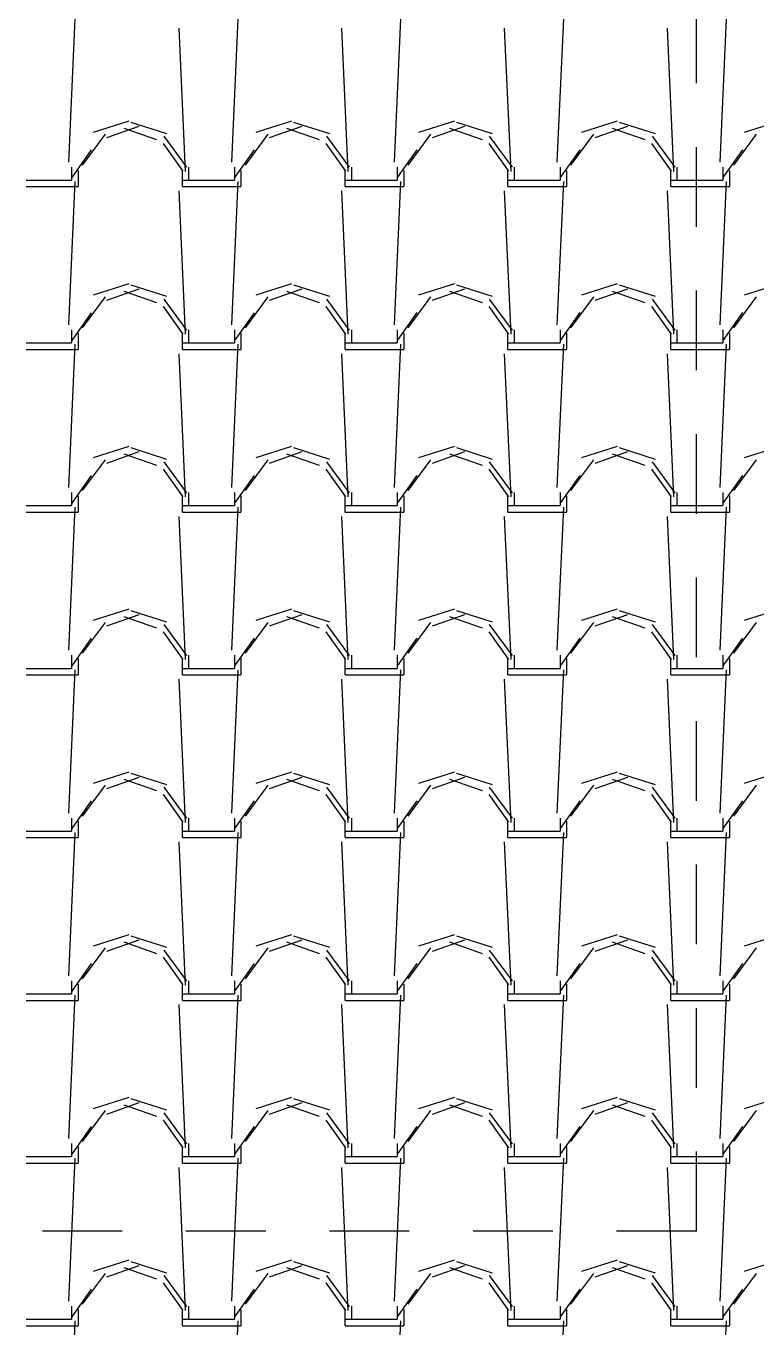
# Model space of a CAD drawing. Header units: millimetres. Extents: x 3923 to 4007, y 744 to 863.
# Drawn here: x 3937.321 to 3938.466, y 836.038 to 838.08 of the extents above; entities that cross this region are included whole.
import ezdxf

# ---------------------------------------------------------------- set-up
doc = ezdxf.new("R2010")
doc.units = ezdxf.units.MM
doc.linetypes.add('HIDDEN2', pattern=[0.1875, 0.125, -0.0625])
doc.layers.add('-HIDRO', color=8, linetype='Continuous')

msp = doc.modelspace()

# ---------------------------------------------------------------- linework, layer by layer
at = {"layer": '-HIDRO', "linetype": 'HIDDEN2'}
for q in [(3938.3715, 840.1023), (3932.2479, 836.19)]:
    msp.add_line((3938.3715, 836.19), q, dxfattribs=at)
at = {"layer": '-HIDRO', "linetype": 'Continuous'}
for p, q in [((3937.388, 837.8664), (3937.3982, 838.091)), ((3937.5709, 837.8518), (3937.5607, 838.0763)), ((3937.6432, 837.8664), (3937.6534, 838.091)), ((3937.826, 837.8518), (3937.8158, 838.0763)), ((3937.8983, 837.8664), (3937.9085, 838.091)), ((3938.0812, 837.8518), (3938.071, 838.0763)), ((3938.1535, 837.8664), (3938.1637, 838.091)), ((3938.3363, 837.8518), (3938.3261, 838.0763)), ((3938.4086, 837.8664), (3938.4188, 838.091)), ((3937.482, 837.9307), (3937.4259, 837.9129)), ((3937.4979, 837.9222), (3937.4469, 837.9043)), ((3937.5258, 837.901), (3937.4747, 837.9188)), ((3937.5418, 837.9106), (3937.4857, 837.9285)), ((3937.7371, 837.9307), (3937.681, 837.9129)), ((3937.753, 837.9222), (3937.702, 837.9043)), ((3937.7809, 837.901), (3937.7299, 837.9188)), ((3937.797, 837.9106), (3937.7408, 837.9285)), ((3937.9923, 837.9307), (3937.9362, 837.9129)), ((3938.0082, 837.9222), (3937.9572, 837.9043)), ((3938.0361, 837.901), (3937.985, 837.9188)), ((3938.0521, 837.9106), (3937.996, 837.9285)), ((3938.2474, 837.9307), (3938.1913, 837.9129)), ((3938.2633, 837.9222), (3938.2123, 837.9043)), ((3938.2912, 837.901), (3938.2402, 837.9188)), ((3938.3073, 837.9106), (3938.2511, 837.9285)), ((3938.5026, 837.9307), (3938.4465, 837.9129)), ((3937.4447, 837.9101), (3937.409, 837.8616)), ((3937.567, 837.852), (3937.5364, 837.8954)), ((3937.5729, 837.8583), (3937.5372, 837.9068)), ((3937.6999, 837.9101), (3937.6641, 837.8616)), ((3937.8221, 837.852), (3937.7915, 837.8954)), ((3937.828, 837.8583), (3937.7923, 837.9068)), ((3937.955, 837.9101), (3937.9193, 837.8616)), ((3938.0773, 837.852), (3938.0467, 837.8954)), ((3938.0832, 837.8583), (3938.0475, 837.9068)), ((3938.2102, 837.9101), (3938.1744, 837.8616)), ((3938.3324, 837.852), (3938.3018, 837.8953)), ((3938.3383, 837.8583), (3938.3026, 837.9068)), ((3938.4653, 837.9101), (3938.4296, 837.8616)), ((3937.4231, 837.8854), (3937.3925, 837.842)), ((3937.6783, 837.8854), (3937.6477, 837.842)), ((3937.9334, 837.8854), (3937.9028, 837.842)), ((3938.1886, 837.8854), (3938.158, 837.842)), ((3938.4437, 837.8854), (3938.4131, 837.842)), ((3937.3924, 837.8585), (3937.3924, 837.8381)), ((3937.4026, 837.8534), (3937.4026, 837.8279)), ((3937.5659, 837.8279), (3937.5659, 837.8534)), ((3937.5761, 837.8381), (3937.5761, 837.8585)), ((3937.6476, 837.8585), (3937.6476, 837.8381)), ((3937.6578, 837.8534), (3937.6578, 837.8279)), ((3937.8211, 837.8279), (3937.8211, 837.8534)), ((3937.8313, 837.8381), (3937.8313, 837.8585)), ((3937.9027, 837.8585), (3937.9027, 837.8381)), ((3937.9129, 837.8534), (3937.9129, 837.8279)), ((3938.0762, 837.8279), (3938.0762, 837.8534)), ((3938.0864, 837.8381), (3938.0864, 837.8585)), ((3938.1579, 837.8585), (3938.1579, 837.8381)), ((3938.1681, 837.8534), (3938.1681, 837.8279)), ((3938.3314, 837.8279), (3938.3314, 837.8534)), ((3938.3416, 837.8381), (3938.3416, 837.8585)), ((3938.413, 837.8585), (3938.413, 837.8381)), ((3938.4232, 837.8534), (3938.4232, 837.8279)), ((3937.321, 837.8381), (3937.3924, 837.8381)), ((3937.388, 837.6113), (3937.3982, 837.8358)), ((3937.5659, 837.8381), (3937.5761, 837.8381)), ((3937.5761, 837.8381), (3937.6476, 837.8381)), ((3937.6432, 837.6113), (3937.6534, 837.8358)), ((3937.8211, 837.8381), (3937.8313, 837.8381)), ((3937.8313, 837.8381), (3937.9027, 837.8381)), ((3937.8983, 837.6113), (3937.9085, 837.8358)), ((3938.0762, 837.8381), (3938.0864, 837.8381)), ((3938.0864, 837.8381), (3938.1579, 837.8381)), ((3938.1535, 837.6113), (3938.1637, 837.8358)), ((3938.3314, 837.8381), (3938.3416, 837.8381)), ((3938.3416, 837.8381), (3938.413, 837.8381)), ((3938.4086, 837.6113), (3938.4188, 837.8358)), ((3937.321, 837.8279), (3937.4026, 837.8279)), ((3937.5709, 837.5966), (3937.5607, 837.8211)), ((3937.5659, 837.8279), (3937.5761, 837.8279)), ((3937.5761, 837.8279), (3937.6578, 837.8279)), ((3937.826, 837.5966), (3937.8158, 837.8211)), ((3937.8211, 837.8279), (3937.8313, 837.8279)), ((3937.8313, 837.8279), (3937.9129, 837.8279)), ((3938.0812, 837.5966), (3938.071, 837.8212)), ((3938.0762, 837.8279), (3938.0864, 837.8279)), ((3938.0864, 837.8279), (3938.1681, 837.8279)), ((3938.3363, 837.5966), (3938.3261, 837.8212)), ((3938.3314, 837.8279), (3938.3416, 837.8279)), ((3938.3416, 837.8279), (3938.4232, 837.8279)), ((3937.482, 837.6756), (3937.4259, 837.6577)), ((3937.5418, 837.6555), (3937.4857, 837.6733)), ((3937.7371, 837.6756), (3937.681, 837.6577)), ((3937.797, 837.6555), (3937.7408, 837.6733)), ((3937.9923, 837.6756), (3937.9362, 837.6577)), ((3938.0521, 837.6555), (3937.996, 837.6733)), ((3938.2474, 837.6756), (3938.1913, 837.6577)), ((3938.3073, 837.6555), (3938.2511, 837.6733)), ((3938.5026, 837.6756), (3938.4465, 837.6577)), ((3937.4447, 837.655), (3937.409, 837.6065)), ((3937.4979, 837.667), (3937.4469, 837.6492)), ((3937.5258, 837.6458), (3937.4747, 837.6637)), ((3937.5729, 837.6031), (3937.5372, 837.6516)), ((3937.6999, 837.655), (3937.6641, 837.6065)), ((3937.753, 837.667), (3937.702, 837.6492)), ((3937.7809, 837.6458), (3937.7299, 837.6637)), ((3937.828, 837.6031), (3937.7923, 837.6516)), ((3937.955, 837.655), (3937.9193, 837.6065)), ((3938.0082, 837.667), (3937.9572, 837.6492)), ((3938.0361, 837.6458), (3937.985, 837.6637)), ((3938.0832, 837.6031), (3938.0475, 837.6516)), ((3938.2102, 837.655), (3938.1744, 837.6065)), ((3938.2633, 837.667), (3938.2123, 837.6492)), ((3938.2912, 837.6458), (3938.2402, 837.6637)), ((3938.3383, 837.6031), (3938.3026, 837.6516)), ((3938.4653, 837.655), (3938.4296, 837.6065)), ((3937.4231, 837.6302), (3937.3925, 837.5869)), ((3937.567, 837.5968), (3937.5364, 837.6402)), ((3937.6783, 837.6302), (3937.6477, 837.5869)), ((3937.8221, 837.5968), (3937.7915, 837.6402)), ((3937.9334, 837.6303), (3937.9028, 837.5869)), ((3938.0773, 837.5968), (3938.0467, 837.6402)), ((3938.1886, 837.6303), (3938.158, 837.5869)), ((3938.3324, 837.5968), (3938.3018, 837.6402)), ((3938.4437, 837.6303), (3938.4131, 837.5869)), ((3937.3924, 837.6034), (3937.3924, 837.5829)), ((3937.4026, 837.5983), (3937.4026, 837.5727)), ((3937.5659, 837.5727), (3937.5659, 837.5983)), ((3937.5761, 837.5829), (3937.5761, 837.6034)), ((3937.6476, 837.6034), (3937.6476, 837.5829)), ((3937.6578, 837.5983), (3937.6578, 837.5727)), ((3937.8211, 837.5727), (3937.8211, 837.5983)), ((3937.8313, 837.5829), (3937.8313, 837.6034)), ((3937.9027, 837.6034), (3937.9027, 837.5829)), ((3937.9129, 837.5983), (3937.9129, 837.5727)), ((3938.0762, 837.5727), (3938.0762, 837.5983)), ((3938.0864, 837.5829), (3938.0864, 837.6034)), ((3938.1579, 837.6034), (3938.1579, 837.5829)), ((3938.1681, 837.5983), (3938.1681, 837.5727)), ((3938.3314, 837.5727), (3938.3314, 837.5983)), ((3938.3416, 837.5829), (3938.3416, 837.6034)), ((3938.413, 837.6034), (3938.413, 837.5829)), ((3938.4232, 837.5983), (3938.4232, 837.5727)), ((3937.321, 837.5829), (3937.3924, 837.5829)), ((3937.321, 837.5727), (3937.4026, 837.5727)), ((3937.388, 837.3561), (3937.3982, 837.5807)), ((3937.5709, 837.3415), (3937.5607, 837.566)), ((3937.5659, 837.5829), (3937.5761, 837.5829)), ((3937.5659, 837.5727), (3937.5761, 837.5727)), ((3937.5761, 837.5829), (3937.6476, 837.5829)), ((3937.5761, 837.5727), (3937.6578, 837.5727)), ((3937.6432, 837.3561), (3937.6534, 837.5807)), ((3937.826, 837.3415), (3937.8158, 837.566)), ((3937.8211, 837.5829), (3937.8313, 837.5829)), ((3937.8211, 837.5727), (3937.8313, 837.5727)), ((3937.8313, 837.5829), (3937.9027, 837.5829)), ((3937.8313, 837.5727), (3937.9129, 837.5727)), ((3937.8983, 837.3561), (3937.9085, 837.5807)), ((3938.0812, 837.3415), (3938.071, 837.566)), ((3938.0762, 837.5829), (3938.0864, 837.5829)), ((3938.0762, 837.5727), (3938.0864, 837.5727)), ((3938.0864, 837.5829), (3938.1579, 837.5829)), ((3938.0864, 837.5727), (3938.1681, 837.5727)), ((3938.1535, 837.3561), (3938.1637, 837.5807)), ((3938.3363, 837.3415), (3938.3261, 837.566)), ((3938.3314, 837.5829), (3938.3416, 837.5829)), ((3938.3314, 837.5727), (3938.3416, 837.5727)), ((3938.3416, 837.5829), (3938.413, 837.5829)), ((3938.3416, 837.5727), (3938.4232, 837.5727)), ((3938.4086, 837.3561), (3938.4188, 837.5807)), ((3937.482, 837.4204), (3937.4259, 837.4026)), ((3937.4979, 837.4119), (3937.4469, 837.394)), ((3937.5258, 837.3907), (3937.4747, 837.4085)), ((3937.5418, 837.4003), (3937.4857, 837.4182)), ((3937.7371, 837.4204), (3937.681, 837.4026)), ((3937.753, 837.4119), (3937.702, 837.394)), ((3937.7809, 837.3907), (3937.7299, 837.4085)), ((3937.797, 837.4003), (3937.7408, 837.4182)), ((3937.9923, 837.4204), (3937.9362, 837.4026)), ((3938.0082, 837.4119), (3937.9572, 837.394)), ((3938.0361, 837.3907), (3937.985, 837.4085)), ((3938.0521, 837.4003), (3937.996, 837.4182)), ((3938.2474, 837.4204), (3938.1913, 837.4026)), ((3938.2633, 837.4119), (3938.2123, 837.394)), ((3938.2912, 837.3907), (3938.2402, 837.4085)), ((3938.3073, 837.4003), (3938.2511, 837.4182)), ((3938.5026, 837.4204), (3938.4465, 837.4026)), ((3937.4447, 837.3998), (3937.409, 837.3513)), ((3937.567, 837.3417), (3937.5364, 837.3851)), ((3937.5729, 837.348), (3937.5372, 837.3965)), ((3937.6999, 837.3998), (3937.6641, 837.3513)), ((3937.8221, 837.3417), (3937.7915, 837.3851)), ((3937.828, 837.348), (3937.7923, 837.3965)), ((3937.955, 837.3998), (3937.9193, 837.3513)), ((3938.0773, 837.3417), (3938.0467, 837.3851)), ((3938.0832, 837.348), (3938.0475, 837.3965)), ((3938.2102, 837.3998), (3938.1744, 837.3513)), ((3938.3324, 837.3417), (3938.3018, 837.3851)), ((3938.3383, 837.348), (3938.3026, 837.3965)), ((3938.4653, 837.3998), (3938.4296, 837.3513)), ((3937.4231, 837.3751), (3937.3925, 837.3317)), ((3937.6783, 837.3751), (3937.6477, 837.3317)), ((3937.9334, 837.3751), (3937.9028, 837.3317)), ((3938.1886, 837.3751), (3938.158, 837.3317)), ((3938.4437, 837.3751), (3938.4131, 837.3317)), ((3937.3924, 837.3482), (3937.3924, 837.3278)), ((3937.4026, 837.3431), (3937.4026, 837.3176)), ((3937.5659, 837.3176), (3937.5659, 837.3431)), ((3937.5761, 837.3278), (3937.5761, 837.3482)), ((3937.6476, 837.3482), (3937.6476, 837.3278)), ((3937.6578, 837.3431), (3937.6578, 837.3176)), ((3937.8211, 837.3176), (3937.8211, 837.3431)), ((3937.8313, 837.3278), (3937.8313, 837.3482)), ((3937.9027, 837.3482), (3937.9027, 837.3278)), ((3937.9129, 837.3431), (3937.9129, 837.3176)), ((3938.0762, 837.3176), (3938.0762, 837.3431)), ((3938.0864, 837.3278), (3938.0864, 837.3482)), ((3938.1579, 837.3482), (3938.1579, 837.3278)), ((3938.1681, 837.3431), (3938.1681, 837.3176)), ((3938.3314, 837.3176), (3938.3314, 837.3431)), ((3938.3416, 837.3278), (3938.3416, 837.3482)), ((3938.413, 837.3482), (3938.413, 837.3278)), ((3938.4232, 837.3431), (3938.4232, 837.3176)), ((3937.321, 837.3278), (3937.3924, 837.3278)), ((3937.388, 837.101), (3937.3982, 837.3255)), ((3937.5659, 837.3278), (3937.5761, 837.3278)), ((3937.5761, 837.3278), (3937.6476, 837.3278)), ((3937.6432, 837.101), (3937.6534, 837.3255)), ((3937.8211, 837.3278), (3937.8313, 837.3278)), ((3937.8313, 837.3278), (3937.9027, 837.3278)), ((3937.8983, 837.101), (3937.9085, 837.3255)), ((3938.0762, 837.3278), (3938.0864, 837.3278)), ((3938.0864, 837.3278), (3938.1579, 837.3278)), ((3938.1535, 837.101), (3938.1637, 837.3255)), ((3938.3314, 837.3278), (3938.3416, 837.3278)), ((3938.3416, 837.3278), (3938.413, 837.3278)), ((3938.4086, 837.101), (3938.4188, 837.3255)), ((3937.321, 837.3176), (3937.4026, 837.3176)), ((3937.5709, 837.0863), (3937.5607, 837.3108)), ((3937.5659, 837.3176), (3937.5761, 837.3176)), ((3937.5761, 837.3176), (3937.6578, 837.3176)), ((3937.826, 837.0863), (3937.8158, 837.3108)), ((3937.8211, 837.3176), (3937.8313, 837.3176)), ((3937.8313, 837.3176), (3937.9129, 837.3176)), ((3938.0812, 837.0863), (3938.071, 837.3109)), ((3938.0762, 837.3176), (3938.0864, 837.3176)), ((3938.0864, 837.3176), (3938.1681, 837.3176)), ((3938.3363, 837.0863), (3938.3261, 837.3109)), ((3938.3314, 837.3176), (3938.3416, 837.3176)), ((3938.3416, 837.3176), (3938.4232, 837.3176)), ((3937.482, 837.1653), (3937.4259, 837.1474)), ((3937.5418, 837.1452), (3937.4857, 837.163)), ((3937.7371, 837.1653), (3937.681, 837.1474)), ((3937.797, 837.1452), (3937.7408, 837.163)), ((3937.9923, 837.1653), (3937.9362, 837.1474)), ((3938.0521, 837.1452), (3937.996, 837.163)), ((3938.2474, 837.1653), (3938.1913, 837.1474)), ((3938.3073, 837.1452), (3938.2511, 837.163)), ((3938.5026, 837.1653), (3938.4465, 837.1474)), ((3937.4447, 837.1447), (3937.409, 837.0962)), ((3937.4979, 837.1567), (3937.4469, 837.1389)), ((3937.5258, 837.1355), (3937.4747, 837.1534)), ((3937.5729, 837.0928), (3937.5372, 837.1413)), ((3937.6999, 837.1447), (3937.6641, 837.0962)), ((3937.753, 837.1567), (3937.702, 837.1389)), ((3937.7809, 837.1355), (3937.7299, 837.1534)), ((3937.828, 837.0928), (3937.7923, 837.1413)), ((3937.955, 837.1447), (3937.9193, 837.0962)), ((3938.0082, 837.1567), (3937.9572, 837.1389)), ((3938.0361, 837.1355), (3937.985, 837.1534)), ((3938.0832, 837.0928), (3938.0475, 837.1413)), ((3938.2101, 837.1447), (3938.1744, 837.0962)), ((3938.2633, 837.1567), (3938.2123, 837.1389)), ((3938.2912, 837.1355), (3938.2402, 837.1534)), ((3938.3383, 837.0928), (3938.3026, 837.1413)), ((3938.4653, 837.1447), (3938.4296, 837.0962)), ((3937.4231, 837.12), (3937.3925, 837.0766)), ((3937.567, 837.0865), (3937.5364, 837.1299)), ((3937.6783, 837.12), (3937.6477, 837.0766)), ((3937.8221, 837.0865), (3937.7915, 837.1299)), ((3937.9334, 837.12), (3937.9028, 837.0766)), ((3938.0773, 837.0865), (3938.0467, 837.1299)), ((3938.1886, 837.12), (3938.158, 837.0766)), ((3938.3324, 837.0865), (3938.3018, 837.1299)), ((3938.4437, 837.12), (3938.4131, 837.0766)), ((3937.3924, 837.0931), (3937.3924, 837.0726)), ((3937.4026, 837.088), (3937.4026, 837.0624)), ((3937.5659, 837.0624), (3937.5659, 837.088)), ((3937.5761, 837.0726), (3937.5761, 837.0931)), ((3937.6476, 837.0931), (3937.6476, 837.0726)), ((3937.6578, 837.088), (3937.6578, 837.0624)), ((3937.8211, 837.0624), (3937.8211, 837.088)), ((3937.8313, 837.0726), (3937.8313, 837.0931)), ((3937.9027, 837.0931), (3937.9027, 837.0726)), ((3937.9129, 837.088), (3937.9129, 837.0624)), ((3938.0762, 837.0624), (3938.0762, 837.088)), ((3938.0864, 837.0726), (3938.0864, 837.0931)), ((3938.1579, 837.0931), (3938.1579, 837.0726)), ((3938.1681, 837.088), (3938.1681, 837.0624)), ((3938.3314, 837.0624), (3938.3314, 837.088)), ((3938.3416, 837.0726), (3938.3416, 837.0931)), ((3938.413, 837.0931), (3938.413, 837.0726)), ((3938.4232, 837.088), (3938.4232, 837.0624)), ((3937.321, 837.0726), (3937.3924, 837.0726)), ((3937.321, 837.0624), (3937.4026, 837.0624)), ((3937.388, 836.8458), (3937.3982, 837.0704)), ((3937.5709, 836.8312), (3937.5607, 837.0557)), ((3937.5659, 837.0726), (3937.5761, 837.0726)), ((3937.5659, 837.0624), (3937.5761, 837.0624)), ((3937.5761, 837.0726), (3937.6476, 837.0726)), ((3937.5761, 837.0624), (3937.6578, 837.0624)), ((3937.6432, 836.8458), (3937.6534, 837.0704)), ((3937.826, 836.8312), (3937.8158, 837.0557)), ((3937.8211, 837.0726), (3937.8313, 837.0726)), ((3937.8211, 837.0624), (3937.8313, 837.0624)), ((3937.8313, 837.0726), (3937.9027, 837.0726)), ((3937.8313, 837.0624), (3937.9129, 837.0624)), ((3937.8983, 836.8458), (3937.9085, 837.0704)), ((3938.0812, 836.8312), (3938.071, 837.0557)), ((3938.0762, 837.0726), (3938.0864, 837.0726)), ((3938.0762, 837.0624), (3938.0864, 837.0624)), ((3938.0864, 837.0726), (3938.1579, 837.0726)), ((3938.0864, 837.0624), (3938.1681, 837.0624)), ((3938.1535, 836.8458), (3938.1637, 837.0704)), ((3938.3363, 836.8312), (3938.3261, 837.0557)), ((3938.3314, 837.0726), (3938.3416, 837.0726)), ((3938.3314, 837.0624), (3938.3416, 837.0624)), ((3938.3416, 837.0726), (3938.413, 837.0726)), ((3938.3416, 837.0624), (3938.4232, 837.0624)), ((3938.4086, 836.8458), (3938.4188, 837.0704)), ((3937.482, 836.9101), (3937.4259, 836.8923)), ((3937.4979, 836.9016), (3937.4469, 836.8837)), ((3937.5258, 836.8804), (3937.4748, 836.8982)), ((3937.5418, 836.89), (3937.4857, 836.9079)), ((3937.7371, 836.9101), (3937.681, 836.8923)), ((3937.753, 836.9016), (3937.702, 836.8837)), ((3937.7809, 836.8804), (3937.7299, 836.8982)), ((3937.797, 836.89), (3937.7408, 836.9079)), ((3937.9923, 836.9101), (3937.9362, 836.8923)), ((3938.0082, 836.9016), (3937.9572, 836.8837)), ((3938.0361, 836.8804), (3937.9851, 836.8982)), ((3938.0521, 836.89), (3937.996, 836.9079)), ((3938.2474, 836.9101), (3938.1913, 836.8923)), ((3938.2633, 836.9016), (3938.2123, 836.8837)), ((3938.2912, 836.8804), (3938.2402, 836.8982)), ((3938.3073, 836.89), (3938.2511, 836.9079)), ((3938.5026, 836.9101), (3938.4465, 836.8923)), ((3937.4447, 836.8895), (3937.409, 836.841)), ((3937.567, 836.8314), (3937.5364, 836.8748)), ((3937.5729, 836.8377), (3937.5372, 836.8861)), ((3937.6999, 836.8895), (3937.6641, 836.841)), ((3937.8221, 836.8314), (3937.7915, 836.8748)), ((3937.828, 836.8377), (3937.7923, 836.8861)), ((3937.955, 836.8895), (3937.9193, 836.841)), ((3938.0773, 836.8314), (3938.0467, 836.8748)), ((3938.0832, 836.8377), (3938.0475, 836.8861)), ((3938.2101, 836.8895), (3938.1744, 836.841)), ((3938.3324, 836.8314), (3938.3018, 836.8748)), ((3938.3383, 836.8377), (3938.3026, 836.8861)), ((3938.4653, 836.8895), (3938.4296, 836.841)), ((3937.4231, 836.8648), (3937.3925, 836.8214)), ((3937.6783, 836.8648), (3937.6477, 836.8214)), ((3937.9334, 836.8648), (3937.9028, 836.8214)), ((3938.1886, 836.8648), (3938.158, 836.8214)), ((3938.4437, 836.8648), (3938.4131, 836.8214)), ((3937.3924, 836.8379), (3937.3924, 836.8175)), ((3937.4026, 836.8328), (3937.4026, 836.8073)), ((3937.5659, 836.8073), (3937.5659, 836.8328)), ((3937.5761, 836.8175), (3937.5761, 836.8379)), ((3937.6476, 836.8379), (3937.6476, 836.8175)), ((3937.6578, 836.8328), (3937.6578, 836.8073)), ((3937.8211, 836.8073), (3937.8211, 836.8328)), ((3937.8313, 836.8175), (3937.8313, 836.8379)), ((3937.9027, 836.8379), (3937.9027, 836.8175)), ((3937.9129, 836.8328), (3937.9129, 836.8073)), ((3938.0762, 836.8073), (3938.0762, 836.8328)), ((3938.0864, 836.8175), (3938.0864, 836.8379)), ((3938.1579, 836.8379), (3938.1579, 836.8175)), ((3938.1681, 836.8328), (3938.1681, 836.8073)), ((3938.3314, 836.8073), (3938.3314, 836.8328)), ((3938.3416, 836.8175), (3938.3416, 836.8379)), ((3938.413, 836.8379), (3938.413, 836.8175)), ((3938.4232, 836.8328), (3938.4232, 836.8073)), ((3937.321, 836.8175), (3937.3924, 836.8175)), ((3937.388, 836.5907), (3937.3982, 836.8152)), ((3937.5659, 836.8175), (3937.5761, 836.8175)), ((3937.5761, 836.8175), (3937.6476, 836.8175)), ((3937.6432, 836.5907), (3937.6534, 836.8152)), ((3937.8211, 836.8175), (3937.8313, 836.8175)), ((3937.8313, 836.8175), (3937.9027, 836.8175)), ((3937.8983, 836.5907), (3937.9085, 836.8152)), ((3938.0762, 836.8175), (3938.0864, 836.8175)), ((3938.0864, 836.8175), (3938.1579, 836.8175)), ((3938.1535, 836.5907), (3938.1637, 836.8152)), ((3938.3314, 836.8175), (3938.3416, 836.8175)), ((3938.3416, 836.8175), (3938.413, 836.8175)), ((3938.4086, 836.5907), (3938.4188, 836.8152)), ((3937.321, 836.8073), (3937.4026, 836.8073)), ((3937.5709, 836.576), (3937.5607, 836.8005)), ((3937.5659, 836.8073), (3937.5761, 836.8073)), ((3937.5761, 836.8073), (3937.6578, 836.8073)), ((3937.826, 836.576), (3937.8158, 836.8005)), ((3937.8211, 836.8073), (3937.8313, 836.8073)), ((3937.8313, 836.8073), (3937.9129, 836.8073)), ((3938.0812, 836.576), (3938.071, 836.8006)), ((3938.0762, 836.8073), (3938.0864, 836.8073)), ((3938.0864, 836.8073), (3938.1681, 836.8073)), ((3938.3363, 836.576), (3938.3261, 836.8006)), ((3938.3314, 836.8073), (3938.3416, 836.8073)), ((3938.3416, 836.8073), (3938.4232, 836.8073)), ((3937.482, 836.655), (3937.4259, 836.6371)), ((3937.5418, 836.6349), (3937.4857, 836.6527)), ((3937.7371, 836.655), (3937.681, 836.6371)), ((3937.797, 836.6349), (3937.7408, 836.6527)), ((3937.9923, 836.655), (3937.9362, 836.6371)), ((3938.0521, 836.6349), (3937.996, 836.6527)), ((3938.2474, 836.655), (3938.1913, 836.6371)), ((3938.3073, 836.6349), (3938.2511, 836.6527)), ((3938.5026, 836.655), (3938.4465, 836.6371)), ((3937.4447, 836.6344), (3937.409, 836.5859)), ((3937.4979, 836.6464), (3937.4469, 836.6286)), ((3937.5258, 836.6252), (3937.4748, 836.6431)), ((3937.5729, 836.5825), (3937.5372, 836.631)), ((3937.6998, 836.6344), (3937.6641, 836.5859)), ((3937.753, 836.6464), (3937.702, 836.6286)), ((3937.7809, 836.6252), (3937.7299, 836.6431)), ((3937.828, 836.5825), (3937.7923, 836.631)), ((3937.955, 836.6344), (3937.9193, 836.5859)), ((3938.0082, 836.6464), (3937.9572, 836.6286)), ((3938.0361, 836.6252), (3937.9851, 836.6431)), ((3938.0832, 836.5825), (3938.0475, 836.631)), ((3938.2101, 836.6344), (3938.1744, 836.5859)), ((3938.2633, 836.6464), (3938.2123, 836.6286)), ((3938.2912, 836.6252), (3938.2402, 836.6431)), ((3938.3383, 836.5825), (3938.3026, 836.631)), ((3938.4653, 836.6344), (3938.4296, 836.5859)), ((3937.4231, 836.6097), (3937.3925, 836.5663)), ((3937.567, 836.5762), (3937.5364, 836.6196)), ((3937.6783, 836.6097), (3937.6477, 836.5663)), ((3937.8221, 836.5762), (3937.7915, 836.6196)), ((3937.9334, 836.6097), (3937.9028, 836.5663)), ((3938.0773, 836.5762), (3938.0467, 836.6196)), ((3938.1886, 836.6097), (3938.158, 836.5663)), ((3938.3324, 836.5762), (3938.3018, 836.6196)), ((3938.4437, 836.6097), (3938.4131, 836.5663)), ((3937.3924, 836.5828), (3937.3924, 836.5623)), ((3937.4026, 836.5777), (3937.4026, 836.5521)), ((3937.5659, 836.5521), (3937.5659, 836.5777)), ((3937.5761, 836.5623), (3937.5761, 836.5828)), ((3937.6476, 836.5828), (3937.6476, 836.5623)), ((3937.6578, 836.5777), (3937.6578, 836.5521)), ((3937.8211, 836.5521), (3937.8211, 836.5777)), ((3937.8313, 836.5623), (3937.8313, 836.5828)), ((3937.9027, 836.5828), (3937.9027, 836.5623)), ((3937.9129, 836.5777), (3937.9129, 836.5521)), ((3938.0762, 836.5521), (3938.0762, 836.5777)), ((3938.0864, 836.5623), (3938.0864, 836.5828)), ((3938.1579, 836.5828), (3938.1579, 836.5623)), ((3938.1681, 836.5777), (3938.1681, 836.5521)), ((3938.3314, 836.5521), (3938.3314, 836.5777)), ((3938.3416, 836.5623), (3938.3416, 836.5828)), ((3938.413, 836.5828), (3938.413, 836.5623)), ((3938.4232, 836.5777), (3938.4232, 836.5521)), ((3937.321, 836.5623), (3937.3924, 836.5623)), ((3937.321, 836.5521), (3937.4026, 836.5521)), ((3937.388, 836.3355), (3937.3982, 836.5601)), ((3937.5709, 836.3209), (3937.5607, 836.5454)), ((3937.5659, 836.5623), (3937.5761, 836.5623)), ((3937.5659, 836.5521), (3937.5761, 836.5521)), ((3937.5761, 836.5623), (3937.6476, 836.5623)), ((3937.5761, 836.5521), (3937.6578, 836.5521)), ((3937.6432, 836.3355), (3937.6534, 836.5601)), ((3937.826, 836.3209), (3937.8158, 836.5454)), ((3937.8211, 836.5623), (3937.8313, 836.5623)), ((3937.8211, 836.5521), (3937.8313, 836.5521)), ((3937.8313, 836.5623), (3937.9027, 836.5623)), ((3937.8313, 836.5521), (3937.9129, 836.5521)), ((3937.8983, 836.3355), (3937.9085, 836.5601)), ((3938.0812, 836.3209), (3938.071, 836.5454)), ((3938.0762, 836.5623), (3938.0864, 836.5623)), ((3938.0762, 836.5521), (3938.0864, 836.5521)), ((3938.0864, 836.5623), (3938.1579, 836.5623)), ((3938.0864, 836.5521), (3938.1681, 836.5521)), ((3938.1535, 836.3355), (3938.1637, 836.5601)), ((3938.3363, 836.3209), (3938.3261, 836.5454)), ((3938.3314, 836.5623), (3938.3416, 836.5623)), ((3938.3314, 836.5521), (3938.3416, 836.5521)), ((3938.3416, 836.5623), (3938.413, 836.5623)), ((3938.3416, 836.5521), (3938.4232, 836.5521)), ((3938.4086, 836.3355), (3938.4188, 836.5601)), ((3937.482, 836.3998), (3937.4259, 836.382)), ((3937.4979, 836.3913), (3937.4469, 836.3734)), ((3937.5258, 836.37), (3937.4748, 836.3879)), ((3937.5418, 836.3797), (3937.4857, 836.3976)), ((3937.7371, 836.3998), (3937.681, 836.382)), ((3937.753, 836.3913), (3937.702, 836.3734)), ((3937.7809, 836.37), (3937.7299, 836.3879)), ((3937.797, 836.3797), (3937.7408, 836.3976)), ((3937.9923, 836.3998), (3937.9362, 836.382)), ((3938.0082, 836.3913), (3937.9572, 836.3734)), ((3938.0361, 836.37), (3937.9851, 836.3879)), ((3938.0521, 836.3797), (3937.996, 836.3976)), ((3938.2474, 836.3998), (3938.1913, 836.382)), ((3938.2633, 836.3913), (3938.2123, 836.3734)), ((3938.2912, 836.37), (3938.2402, 836.3879)), ((3938.3073, 836.3797), (3938.2511, 836.3976)), ((3938.5026, 836.3998), (3938.4465, 836.382)), ((3937.4447, 836.3792), (3937.409, 836.3307)), ((3937.567, 836.3211), (3937.5364, 836.3645)), ((3937.5729, 836.3274), (3937.5372, 836.3758)), ((3937.6998, 836.3792), (3937.6641, 836.3307)), ((3937.8221, 836.3211), (3937.7915, 836.3645)), ((3937.828, 836.3274), (3937.7923, 836.3758)), ((3937.955, 836.3792), (3937.9193, 836.3307)), ((3938.0773, 836.3211), (3938.0467, 836.3645)), ((3938.0832, 836.3274), (3938.0475, 836.3758)), ((3938.2101, 836.3792), (3938.1744, 836.3307)), ((3938.3324, 836.3211), (3938.3018, 836.3645)), ((3938.3383, 836.3274), (3938.3026, 836.3758)), ((3938.4653, 836.3792), (3938.4296, 836.3307)), ((3937.4231, 836.3545), (3937.3925, 836.3111)), ((3937.6783, 836.3545), (3937.6477, 836.3111)), ((3937.9334, 836.3545), (3937.9028, 836.3111)), ((3938.1886, 836.3545), (3938.158, 836.3111)), ((3938.4437, 836.3545), (3938.4131, 836.3111)), ((3937.3924, 836.3276), (3937.3924, 836.3072)), ((3937.4026, 836.3225), (3937.4026, 836.297)), ((3937.5659, 836.297), (3937.5659, 836.3225)), ((3937.5761, 836.3072), (3937.5761, 836.3276)), ((3937.6476, 836.3276), (3937.6476, 836.3072)), ((3937.6578, 836.3225), (3937.6578, 836.297)), ((3937.8211, 836.297), (3937.8211, 836.3225)), ((3937.8313, 836.3072), (3937.8313, 836.3276)), ((3937.9027, 836.3276), (3937.9027, 836.3072)), ((3937.9129, 836.3225), (3937.9129, 836.297)), ((3938.0762, 836.297), (3938.0762, 836.3225)), ((3938.0864, 836.3072), (3938.0864, 836.3276)), ((3938.1579, 836.3276), (3938.1579, 836.3072)), ((3938.1681, 836.3225), (3938.1681, 836.297)), ((3938.3314, 836.297), (3938.3314, 836.3225)), ((3938.3416, 836.3072), (3938.3416, 836.3276)), ((3938.413, 836.3276), (3938.413, 836.3072)), ((3938.4232, 836.3225), (3938.4232, 836.297)), ((3937.321, 836.3072), (3937.3924, 836.3072)), ((3937.388, 836.0804), (3937.3982, 836.3049)), ((3937.5659, 836.3072), (3937.5761, 836.3072)), ((3937.5761, 836.3072), (3937.6476, 836.3072)), ((3937.6432, 836.0804), (3937.6534, 836.3049)), ((3937.8211, 836.3072), (3937.8313, 836.3072)), ((3937.8313, 836.3072), (3937.9027, 836.3072)), ((3937.8983, 836.0804), (3937.9085, 836.3049)), ((3938.0762, 836.3072), (3938.0864, 836.3072)), ((3938.0864, 836.3072), (3938.1579, 836.3072)), ((3938.1535, 836.0804), (3938.1637, 836.3049)), ((3938.3314, 836.3072), (3938.3416, 836.3072)), ((3938.3416, 836.3072), (3938.413, 836.3072)), ((3938.4086, 836.0804), (3938.4188, 836.3049)), ((3937.321, 836.297), (3937.4026, 836.297)), ((3937.5709, 836.0657), (3937.5607, 836.2902)), ((3937.5659, 836.297), (3937.5761, 836.297)), ((3937.5761, 836.297), (3937.6578, 836.297)), ((3937.826, 836.0657), (3937.8158, 836.2902)), ((3937.8211, 836.297), (3937.8313, 836.297)), ((3937.8313, 836.297), (3937.9129, 836.297)), ((3938.0812, 836.0657), (3938.071, 836.2903)), ((3938.0762, 836.297), (3938.0864, 836.297)), ((3938.0864, 836.297), (3938.1681, 836.297)), ((3938.3363, 836.0657), (3938.3261, 836.2903)), ((3938.3314, 836.297), (3938.3416, 836.297)), ((3938.3416, 836.297), (3938.4232, 836.297)), ((3937.482, 836.1447), (3937.4259, 836.1268)), ((3937.5418, 836.1246), (3937.4857, 836.1424)), ((3937.7371, 836.1447), (3937.681, 836.1268)), ((3937.797, 836.1246), (3937.7408, 836.1424)), ((3937.9923, 836.1447), (3937.9362, 836.1268)), ((3938.0521, 836.1246), (3937.996, 836.1424)), ((3938.2474, 836.1447), (3938.1913, 836.1268)), ((3938.3073, 836.1246), (3938.2511, 836.1424)), ((3938.5026, 836.1447), (3938.4465, 836.1268)), ((3937.4447, 836.1241), (3937.409, 836.0756)), ((3937.4979, 836.1361), (3937.4469, 836.1183)), ((3937.5258, 836.1149), (3937.4748, 836.1328)), ((3937.5729, 836.0722), (3937.5372, 836.1207)), ((3937.6998, 836.1241), (3937.6641, 836.0756)), ((3937.753, 836.1361), (3937.702, 836.1183)), ((3937.7809, 836.1149), (3937.7299, 836.1328)), ((3937.828, 836.0722), (3937.7923, 836.1207)), ((3937.955, 836.1241), (3937.9193, 836.0756)), ((3938.0082, 836.1361), (3937.9572, 836.1183)), ((3938.0361, 836.1149), (3937.9851, 836.1328)), ((3938.0832, 836.0722), (3938.0475, 836.1207)), ((3938.2101, 836.1241), (3938.1744, 836.0756)), ((3938.2633, 836.1361), (3938.2123, 836.1183)), ((3938.2912, 836.1149), (3938.2402, 836.1328)), ((3938.3383, 836.0722), (3938.3026, 836.1207)), ((3938.4653, 836.1241), (3938.4296, 836.0756)), ((3937.4231, 836.0994), (3937.3925, 836.056)), ((3937.567, 836.0659), (3937.5364, 836.1093)), ((3937.6783, 836.0994), (3937.6477, 836.056)), ((3937.8221, 836.0659), (3937.7915, 836.1093)), ((3937.9334, 836.0994), (3937.9028, 836.056)), ((3938.0773, 836.0659), (3938.0467, 836.1093)), ((3938.1886, 836.0994), (3938.158, 836.056)), ((3938.3324, 836.0659), (3938.3018, 836.1093)), ((3938.4437, 836.0994), (3938.4131, 836.056)), ((3937.3924, 836.0725), (3937.3924, 836.052)), ((3937.4026, 836.0674), (3937.4026, 836.0418)), ((3937.5659, 836.0418), (3937.5659, 836.0674)), ((3937.5761, 836.052), (3937.5761, 836.0725)), ((3937.6476, 836.0725), (3937.6476, 836.052)), ((3937.6578, 836.0674), (3937.6578, 836.0418)), ((3937.8211, 836.0418), (3937.8211, 836.0674)), ((3937.8313, 836.052), (3937.8313, 836.0725)), ((3937.9027, 836.0725), (3937.9027, 836.052)), ((3937.9129, 836.0674), (3937.9129, 836.0418)), ((3938.0762, 836.0418), (3938.0762, 836.0674)), ((3938.0864, 836.052), (3938.0864, 836.0725)), ((3938.1579, 836.0725), (3938.1579, 836.052)), ((3938.1681, 836.0674), (3938.1681, 836.0418)), ((3938.3314, 836.0418), (3938.3314, 836.0674)), ((3938.3416, 836.052), (3938.3416, 836.0725)), ((3938.413, 836.0725), (3938.413, 836.052)), ((3938.4232, 836.0674), (3938.4232, 836.0418)), ((3937.321, 836.052), (3937.3924, 836.052)), ((3937.321, 836.0418), (3937.4026, 836.0418)), ((3937.388, 835.8252), (3937.3982, 836.0498)), ((3937.5659, 836.052), (3937.5761, 836.052)), ((3937.5659, 836.0418), (3937.5761, 836.0418)), ((3937.5761, 836.052), (3937.6476, 836.052)), ((3937.5761, 836.0418), (3937.6578, 836.0418)), ((3937.6432, 835.8252), (3937.6534, 836.0498)), ((3937.8211, 836.052), (3937.8313, 836.052)), ((3937.8211, 836.0418), (3937.8313, 836.0418)), ((3937.8313, 836.052), (3937.9027, 836.052)), ((3937.8313, 836.0418), (3937.9129, 836.0418)), ((3937.8983, 835.8252), (3937.9085, 836.0498)), ((3938.0762, 836.052), (3938.0864, 836.052)), ((3938.0762, 836.0418), (3938.0864, 836.0418)), ((3938.0864, 836.052), (3938.1579, 836.052)), ((3938.0864, 836.0418), (3938.1681, 836.0418)), ((3938.1535, 835.8252), (3938.1637, 836.0498)), ((3938.3314, 836.052), (3938.3416, 836.052)), ((3938.3314, 836.0418), (3938.3416, 836.0418)), ((3938.3416, 836.052), (3938.413, 836.052)), ((3938.3416, 836.0418), (3938.4232, 836.0418)), ((3938.4086, 835.8252), (3938.4188, 836.0498))]:
    msp.add_line(p, q, dxfattribs=at)

doc.saveas('drawing.dxf')
